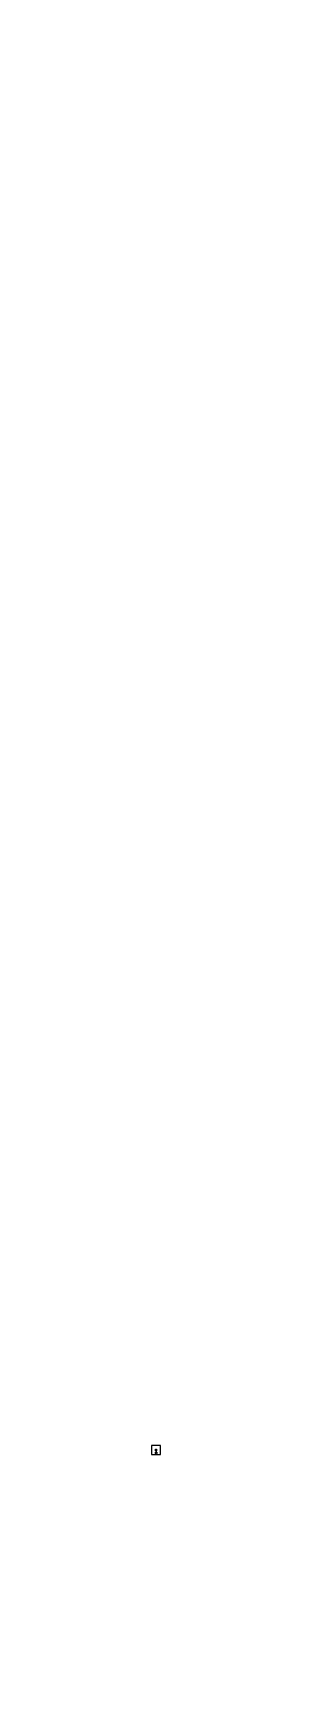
# Model space of a CAD drawing. Header units: millimetres. Extents: x -9712089 to 9811186, y -16952483 to 15586308.
# Drawn here: x 27411 to 50422, y -538319 to -389256 of the extents above; entities that cross this region are included whole.
import ezdxf

# ---------------------------------------------------------------- set-up
doc = ezdxf.new("R2010")
doc.units = ezdxf.units.MM
doc.layers.add('_obr', color=5, linetype='Continuous')
doc.layers.add('FOUND', color=7, linetype='Continuous')

msp = doc.modelspace()

# ---------------------------------------------------------------- linework, layer by layer
at = {"layer": '_obr', "ltscale": 100}
msp.add_line((38499, -516929, -1027300), (38498, -516817, -1027300), dxfattribs=at)
at = {"layer": '_obr', "ltscale": 100, "elevation": -1027300}
msp.add_lwpolyline([(38433, -516817), (38432, -516653), (38516, -516652), (38517, -516817)], close=True, dxfattribs=at)
msp.add_lwpolyline([(38499, -516929), (38498, -516817), (38454, -516817), (38454, -516929)], dxfattribs=at)
at = {"layer": '_obr', "ltscale": 100}
msp.add_circle((38477, -517007, -1027300), 81, dxfattribs=at)
at = {"layer": 'FOUND', "elevation": -1027300}
msp.add_lwpolyline([(38069, -516337), (38069, -517137), (38869, -517137), (38869, -516337)], close=True, dxfattribs=at)

doc.saveas('drawing.dxf')
